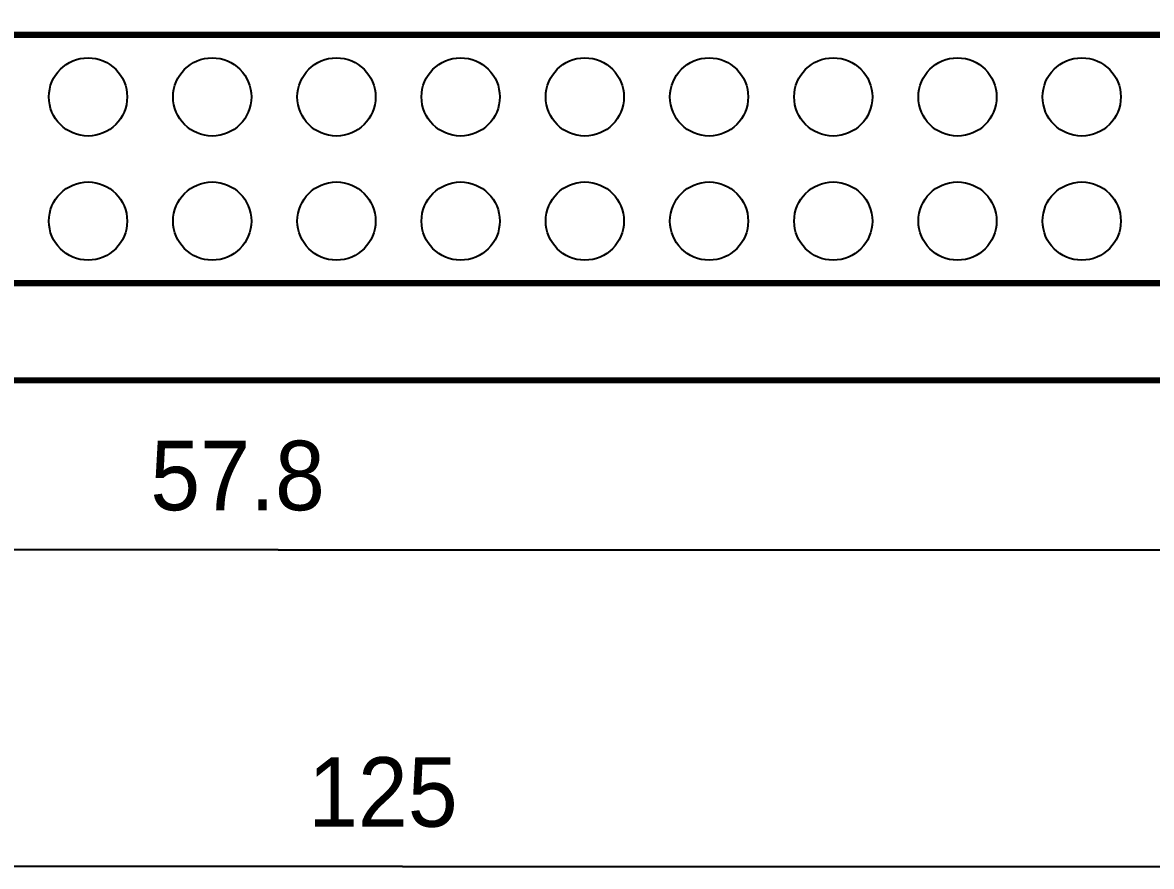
# Model space of a CAD drawing. Extents: x -24 to 175, y -12 to 101.
# Drawn here: x 49.76 to 72.85, y -9.91 to 7.36 of the extents above; entities that cross this region are included whole.
import ezdxf

# ---------------------------------------------------------------- set-up
doc = ezdxf.new("R2010")
doc.units = 0
for name, color, linetype in [('BG_LABEL', 1, 'CONTINUOUS'), ('BG_LABEL-1', 2, 'CONTINUOUS'), ('BG_OUTLINE', 3, 'CONTINUOUS'), ('PG_SILKSCREEN_TOP', 4, 'CONTINUOUS'), ('PIN_TOP', 5, 'CONTINUOUS')]:
    doc.layers.add(name, color=color, linetype=linetype)

msp = doc.modelspace()

# ---------------------------------------------------------------- linework, layer by layer
at = {"layer": 'BG_LABEL'}
for points in [[(54.991, -3.429), (25.941503, -3.429)], [(54.991, -3.429), (83.741489, -3.429)]]:
    msp.add_lwpolyline(points, dxfattribs=at)
at = {"layer": 'BG_LABEL-1'}
for points in [[(57.531, -9.906), (0, -9.906)], [(57.531, -9.906), (125.000004, -9.906)]]:
    msp.add_lwpolyline(points, dxfattribs=at)
at = {"layer": 'BG_OUTLINE'}
msp.add_lwpolyline([(0, 1.999996), (0, 88.000002, -0.414213), (1.999996, 89.999998), (123.000008, 89.999998, -0.414212), (125.000004, 88.000002), (125.000004, 1.999996, -0.414212), (123.000008, 0), (1.999996, 0, -0.414212)], format="xyb", close=True, dxfattribs=at)
at = {"layer": 'PG_SILKSCREEN_TOP', "const_width": 0.127}
for points in [[(29.511498, 7.112), (80.311498, 7.112)], [(80.311498, 2.032), (29.511498, 2.032)], [(25.941503, 0.04191), (83.741489, 0.04191)]]:
    msp.add_lwpolyline(points, dxfattribs=at)
at = {"layer": 'PIN_TOP'}
for centre in [(51.101498, 5.842), (53.641498, 5.842), (56.181498, 5.842), (58.721498, 5.842), (61.261498, 5.842), (63.801498, 5.842), (66.341498, 5.842), (68.881498, 5.842), (71.421498, 5.842), (51.101498, 3.302), (53.641498, 3.302), (56.181498, 3.302), (58.721498, 3.302), (61.261498, 3.302), (63.801498, 3.302), (66.341498, 3.302), (68.881498, 3.302), (71.421498, 3.302)]:
    msp.add_circle(centre, 0.799948, dxfattribs=at)

# ---------------------------------------------------------------- texts
at = {"layer": 'BG_LABEL', "width": 0.964286}
msp.add_text('57.8', height=1.4224, dxfattribs=at).set_placement((52.3748, -2.6162))
at = {"layer": 'BG_LABEL-1', "width": 0.964286}
msp.add_text('125', height=1.4224, dxfattribs=at).set_placement((55.6006, -9.0932))

doc.saveas('drawing.dxf')
